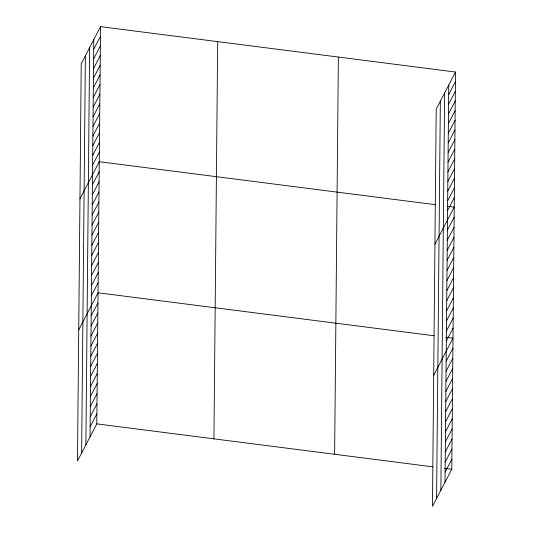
<?xml version="1.0" encoding="UTF-8"?>
<svg xmlns="http://www.w3.org/2000/svg" width="533" height="533" viewBox="0 0 533 533"><rect width="100%" height="100%" fill="white"/><g stroke="black" fill="none" stroke-linecap="round" stroke-linejoin="round"><path stroke-width="0.8" d="M81.629 453.003L85.38 55.785M85.893 444.808L89.644 47.59M90.037 436.853L93.788 39.635M100.544 26.65L81.236 63.74L77.485 460.958L96.793 423.868L100.544 26.65L455.515 72.042L451.764 469.26L432.456 506.35L436.207 109.132L455.515 72.042M213.933 438.846L217.684 41.627M334.624 454.283L338.375 57.064M436.594 498.395L440.345 101.177M440.864 490.2L444.615 92.982M445.002 482.245L448.753 85.027M93.695 49.283L100.457 36.297M93.601 58.93L100.364 45.945M93.515 68.577L100.271 55.592M93.422 78.224L100.184 65.239M93.328 87.865L100.091 74.886M93.242 97.512L99.997 84.527M93.148 107.16L99.911 94.174M93.055 116.807L99.818 103.822M92.969 126.454L99.724 113.469M92.875 136.102L99.638 123.116M92.782 145.749L99.544 132.764M92.695 155.396L99.451 142.411M92.602 165.043L99.365 152.058M79.963 198.796L99.271 161.706L435.401 204.685M92.416 184.771L99.178 171.786M92.322 194.851L99.078 181.873M92.222 204.939L98.985 191.953M92.129 215.019L98.891 202.034M92.036 225.106L98.792 212.121M91.942 235.186L98.698 222.201M91.843 245.273L98.605 232.288M91.749 255.354L98.505 242.368M91.656 265.434L98.412 252.455M91.556 275.521L98.319 262.536M91.463 285.601L98.225 272.616M91.37 295.688L98.125 282.703M78.724 329.874L98.032 292.784L434.162 335.77M91.176 315.856L97.939 302.871M91.083 325.936L97.839 312.951M90.99 336.017L97.746 323.038M90.89 346.104L97.652 333.118M90.797 356.184L97.552 343.199M90.703 366.271L97.459 353.286M90.603 376.351L97.366 363.366M90.51 386.438L97.273 373.453M90.417 396.519L97.173 383.533M90.317 406.599L97.079 393.614M90.224 416.686L96.986 403.701M90.13 426.766L96.886 413.781M448.666 94.674L455.422 81.689M448.573 104.321L455.335 91.336M448.48 113.969L455.242 100.984M448.393 123.616L455.149 110.631M448.3 133.263L455.062 120.278M448.206 142.911L454.969 129.925M448.12 152.551L454.876 139.573M448.026 162.199L454.782 149.213M447.933 171.846L454.696 158.861M447.847 181.493L454.602 168.508M447.753 191.14L454.509 178.155M447.66 200.788L454.422 187.803M447.573 210.435L454.329 197.45M434.928 244.187L454.236 207.097L447.687 206.258M447.387 230.163L454.143 217.178M447.287 240.25L454.049 227.265M447.194 250.33L453.956 237.345M447.1 260.417L453.856 247.432M447 270.498L453.763 257.512M446.907 280.578L453.67 267.593M446.814 290.665L453.57 277.68M446.721 300.745L453.476 287.76M446.621 310.832L453.383 297.847M446.527 320.913L453.283 307.927M446.434 330.993L453.19 318.014M446.334 341.08L453.097 328.095M433.695 375.265L453.003 338.175L445.628 337.236M446.148 361.247L452.903 348.262M446.048 371.328L452.81 358.343M445.954 381.415L452.717 368.43M445.861 391.495L452.617 378.51M445.768 401.576L452.524 388.597M445.668 411.663L452.43 398.677M445.575 421.743L452.33 408.758M445.481 431.83L452.237 418.845M445.381 441.91L452.144 428.925M445.288 451.997L452.051 439.012M445.195 462.078L451.951 449.092M445.095 472.158L451.857 459.18M96.793 423.868L432.923 466.848M444.389 468.314L451.764 469.26"/></g></svg>
